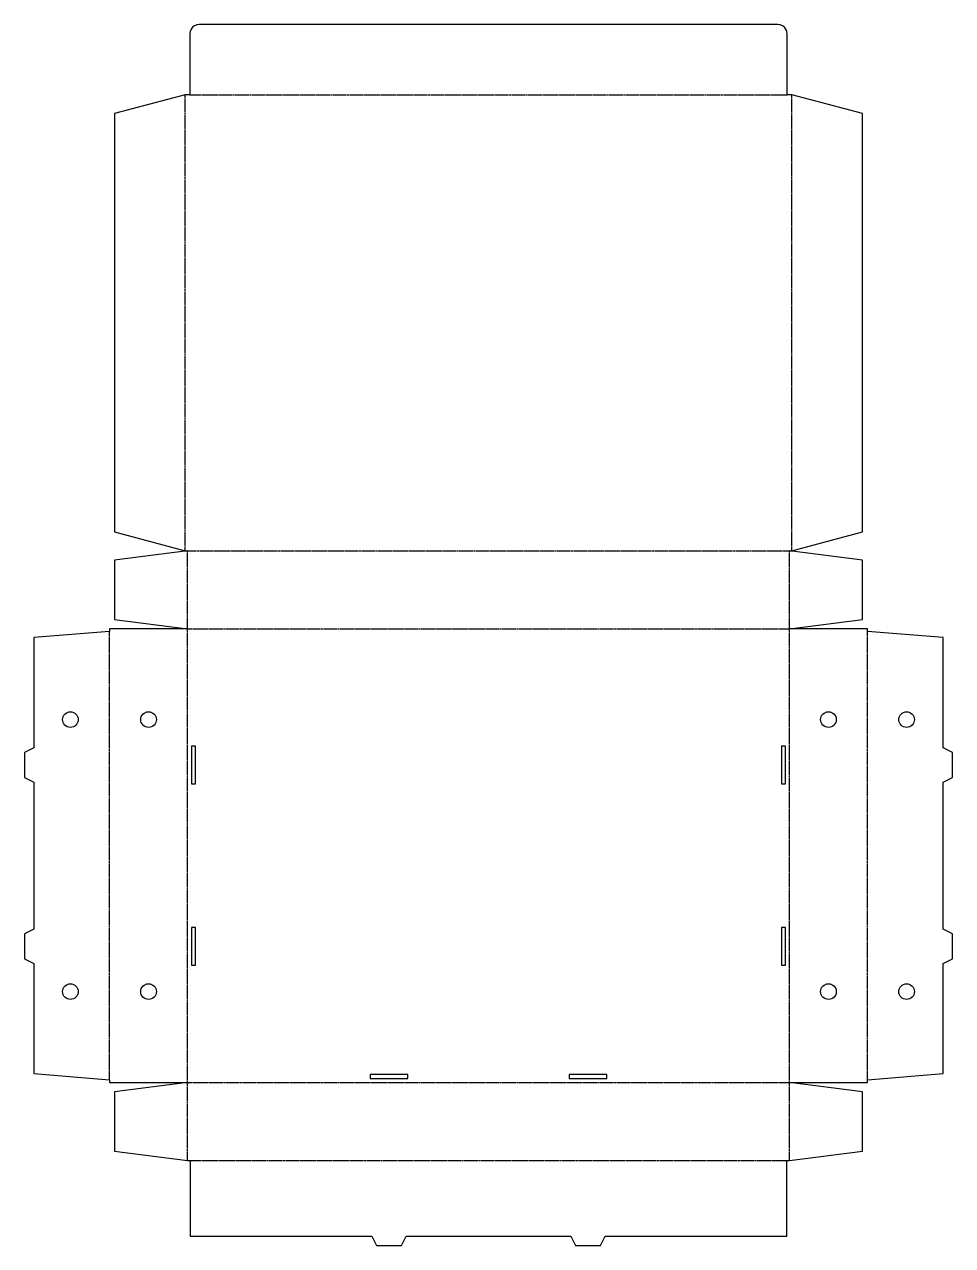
# Model space of a CAD drawing. Header units: millimetres. Extents: x -104 to 489, y -104 to 677.
import ezdxf

# ---------------------------------------------------------------- set-up
doc = ezdxf.new("R2010")
doc.units = ezdxf.units.MM
doc.linetypes.add('DASHED', pattern=[1.524, 1.27, -0.254])
for name, color, linetype in [('CREASE', 5, 'DASHED'), ('CUT', 1, 'Continuous'), ('VENT', 3, 'Continuous')]:
    doc.layers.add(name, color=color, linetype=linetype)

msp = doc.modelspace()

# ---------------------------------------------------------------- linework, layer by layer
at = {"layer": 'CREASE'}
for p, q in [((-1.6, 340), (-1.6, 631.6)), ((1.4, 631.6), (383.6, 631.6)), ((386.6, 340), (386.6, 631.6)), ((-1.6, 340), (386.6, 340)), ((0, 290), (0, 340)), ((385, 290), (385, 340)), ((0, 290), (385, 290)), ((0, 0), (0, 290)), ((385, 0), (385, 290)), ((-50, 1.6), (-50, 288.4)), ((435, 1.6), (435, 288.4)), ((0, 0), (385, 0)), ((0, -50), (0, 0)), ((385, -50), (385, 0)), ((1.6, -50), (383.4, -50))]:
    msp.add_line(p, q, dxfattribs=at)
at = {"layer": 'CUT'}
for points in [[(1.6, -98.4), (117.87, -98.4), (120.87, -104.4), (136.87, -104.4), (139.87, -98.4), (245.13, -98.4), (248.13, -104.4), (264.13, -104.4), (267.13, -98.4), (383.4, -98.4), (383.4, -50), (385, -50), (431.8, -44), (431.8, -6), (385, 0), (435, 0), (435, 1.6), (483.4, 5.6), (483.4, 76), (489.4, 79), (489.4, 95), (483.4, 98), (483.4, 192), (489.4, 195), (489.4, 211), (483.4, 214), (483.4, 284.4), (435, 288.4), (435, 290), (385, 290), (431.8, 296), (431.8, 334), (385, 340), (386.6, 340), (431.8, 352), (431.8, 619.6), (386.6, 631.6), (386.6, 631.6), (383.6, 631.6), (383.6, 670.6), (383.4, 672.15), (382.8, 673.6), (381.84, 674.84), (380.6, 675.8), (379.15, 676.4), (377.6, 676.6), (7.4, 676.6), (5.85, 676.4), (4.4, 675.8), (3.16, 674.84), (2.2, 673.6), (1.6, 672.15), (1.4, 670.6), (1.4, 631.6), (-1.6, 631.6), (-1.6, 631.6), (-46.8, 619.6), (-46.8, 352), (-1.6, 340), (0, 340), (-46.8, 334), (-46.8, 296), (0, 290), (-50, 290), (-50, 288.4), (-98.4, 284.4), (-98.4, 214), (-104.4, 211), (-104.4, 195), (-98.4, 192), (-98.4, 98), (-104.4, 95), (-104.4, 79), (-98.4, 76), (-98.4, 5.6), (-50, 1.6), (-50, 0), (0, 0), (-46.8, -6), (-46.8, -44), (0, -50), (1.6, -50), (1.6, -98.4)], [(2.5, 191), (5, 191), (5, 215), (2.5, 215)], [(380, 191), (382.5, 191), (382.5, 215), (380, 215)], [(2.5, 75), (5, 75), (5, 99), (2.5, 99)], [(380, 75), (382.5, 75), (382.5, 99), (380, 99)], [(116.87, 2.5), (140.87, 2.5), (140.87, 5), (116.87, 5)], [(244.13, 2.5), (268.13, 2.5), (268.13, 5), (244.13, 5)]]:
    msp.add_lwpolyline(points, close=True, dxfattribs=at)
at = {"layer": 'VENT'}
for centre in [(-75, 232), (-25, 232), (410, 232), (460, 232), (-75, 58), (-25, 58), (410, 58), (460, 58)]:
    msp.add_circle(centre, 5, dxfattribs=at)

doc.saveas('drawing.dxf')
